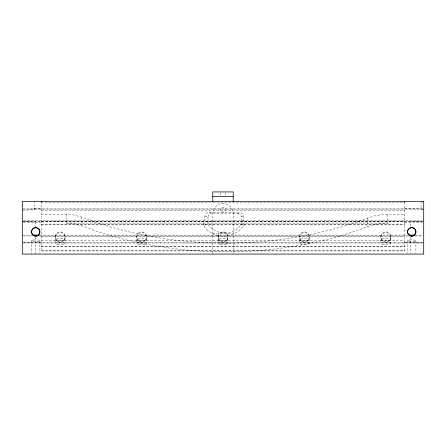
<?xml version="1.0" encoding="UTF-8"?>
<svg xmlns="http://www.w3.org/2000/svg" width="446" height="446" viewBox="0 0 446 446"><rect width="100%" height="100%" fill="white"/><g stroke="black" fill="none" stroke-linecap="round" stroke-linejoin="round"><path stroke-width="0.33" stroke-dasharray="2.23 1.67" d="M203.276 225.035L204.809 216.059L205.645 214.219A4.755 4.65 0 0 1 207.267 212.898L209.258 212.424L240.232 212.536A3.981 3.891 0 0 1 242.228 213.706L243.17 215.752L244.14 225.035L241.799 228.084L238.889 230.783L235.477 233.024A25.004 24.458 0 0 1 223.34 236.107C215.351 236.09 207.345 232.031 203.276 225.035L208.014 224.712A20.811 20.811 0 0 0 241.241 224.712L244.14 225.035M421.085 201.408L421.091 209.079L423.7 209.904M209.258 212.424L211.415 213.634L238.125 213.634L239.318 212.424M241.241 224.712L241.241 216.756L243.17 215.752M41.266 214.392L66.632 214.392A43.669 42.716 0 0 1 73.205 214.877L81.746 217.118A344.814 337.276 0 0 0 114.672 228.135C186.88 248.149 264.612 248.121 336.825 228.146A346.202 338.637 0 0 0 367.476 218.01L373.882 216.02L380.75 214.805A60.138 58.822 0 0 1 387.853 214.398L404.734 214.392M66.632 214.392L66.632 223.067A43.669 42.716 0 0 1 73.205 223.552L81.746 225.793A344.814 337.276 0 0 0 114.672 236.809C186.88 256.824 264.612 256.796 336.825 236.82A346.202 338.637 0 0 0 367.476 226.685L373.882 224.695L380.75 223.479A60.138 58.822 0 0 1 387.853 223.072L387.853 214.392M33.623 239.965L32.095 240.288A4.343 0.903 0 0 0 32.095 241.175L33.623 241.498A4.098 0.853 0 0 0 37.798 241.498L39.326 241.175A4.343 0.903 0 0 0 39.326 240.288L37.798 239.965M409.657 239.965L408.129 240.288A4.343 0.903 0 0 0 408.129 241.175L409.657 241.498A4.098 0.853 0 0 0 413.827 241.498L415.354 241.175A4.343 0.903 0 0 0 415.354 240.288L413.827 239.965M22.3 210.813L34.727 209.079L34.325 208.89L34.749 208.828L34.749 201.408M423.7 220.96L410.621 221.606L410.615 227.12M41.266 202.869L404.734 202.869M34.325 208.89L41.266 208.828M404.734 208.828L421.269 208.89M22.3 208.918L423.7 208.918M23.683 209.079L423.7 209.079M41.266 210.696L404.734 210.696M23.694 220.781L422.306 220.781M41.266 221.227L404.734 221.227M22.3 221.606L422.323 221.606M22.3 221.645L423.7 221.645M23.655 222.203L41.266 222.208M404.734 222.208L422.345 222.203M66.632 223.067L387.853 223.067M41.266 224.109L404.734 224.109M41.266 224.383L404.734 224.383M212.787 233.782L233.213 233.782M22.3 235.103L31.783 235.103M39.911 235.103L407.443 235.103M415.572 235.103L423.7 235.103M23.694 236.001L32.056 236.001M39.025 236.001L408.369 236.001M414.641 236.001L422.306 236.001M41.266 236.67L404.734 236.67M41.266 240.645L404.734 240.645M23.655 242.775L41.266 242.775M404.734 242.775L422.345 242.775M22.3 242.892L423.7 242.892M23.694 242.97L423.7 242.97M41.266 246.186L404.734 246.186M41.266 246.538L404.734 246.538M41.266 250.474L404.734 250.474M23.666 221.116L35.284 221.606L35.29 227.025M204.809 216.059L208.014 217.035A3.401 3.401 0 0 1 211.415 213.634M415.912 240.728L415.912 253.406M410.615 237.183L410.615 253.4M407.566 240.728L407.566 253.406M404.734 202.083L404.734 250.92L41.266 250.92L41.266 202.083M390.702 236.642A4.928 4.822 0 0 1 383.304 240.818A4.928 4.822 0 0 1 383.304 232.466A4.928 4.822 0 0 1 390.702 236.642L390.702 237.428A4.928 4.822 0 0 1 383.304 241.609A4.928 4.822 0 0 1 383.304 233.252A4.928 4.822 0 0 1 390.702 237.428M390.702 239.708A4.928 1.026 0 0 1 383.304 240.595A4.928 1.026 0 0 1 383.304 238.816A4.928 1.026 0 0 1 390.702 239.708L390.702 243.416A4.928 1.026 0 0 1 383.304 244.302A4.928 1.026 0 0 1 383.304 242.529A4.928 1.026 0 0 1 390.702 243.416M380.839 236.642L380.839 237.428M380.839 239.708L380.839 243.416M367.476 217.999L367.476 226.674M309.318 236.642A4.928 4.822 0 0 1 301.92 240.818A4.928 4.822 0 0 1 301.92 232.466A4.928 4.822 0 0 1 309.318 236.642L309.318 237.428A4.928 4.822 0 0 1 301.92 241.609A4.928 4.822 0 0 1 301.92 233.252A4.928 4.822 0 0 1 309.318 237.428M309.318 239.708A4.928 1.026 0 0 1 301.92 240.595A4.928 1.026 0 0 1 301.92 238.816A4.928 1.026 0 0 1 309.318 239.708L309.318 243.416A4.928 1.026 0 0 1 301.92 244.302A4.928 1.026 0 0 1 301.92 242.529A4.928 1.026 0 0 1 309.318 243.416M299.456 236.642L299.456 237.428M299.456 239.708L299.456 243.416M233.213 253.395L233.213 213.645A10.213 10.213 0 0 0 223 203.432A10.213 10.213 0 0 0 212.787 213.645L212.787 253.395M227.928 236.642A4.928 4.822 0 0 1 220.536 240.818A4.928 4.822 0 0 1 220.536 232.466A4.928 4.822 0 0 1 227.928 236.642L227.928 237.428M227.928 239.708A4.928 1.026 0 0 1 220.536 240.595A4.928 1.026 0 0 1 220.536 238.816A4.928 1.026 0 0 1 227.928 239.708L227.928 243.416M225.464 192.605L225.464 196.669M220.536 192.605L220.536 196.669M218.072 236.642L218.072 237.428M218.072 239.708L218.072 243.416M208.014 217.035L208.014 224.712M146.544 236.642A4.928 4.822 0 0 1 139.152 240.818A4.928 4.822 0 0 1 139.152 232.466A4.928 4.822 0 0 1 146.544 236.642L146.544 237.428M146.544 239.708A4.928 1.026 0 0 1 139.152 240.595A4.928 1.026 0 0 1 139.152 238.816A4.928 1.026 0 0 1 146.544 239.708L146.544 243.416M136.682 236.642L136.682 237.428M136.682 239.708L136.682 243.416M81.746 217.118L81.746 225.793M65.161 236.642A4.928 4.822 0 0 1 57.763 240.818A4.928 4.822 0 0 1 57.763 232.466A4.928 4.822 0 0 1 65.161 236.642L65.161 237.428M65.161 239.708A4.928 1.026 0 0 1 57.763 240.595A4.928 1.026 0 0 1 57.763 238.816A4.928 1.026 0 0 1 65.161 239.708L65.161 243.416M55.298 236.642L55.298 237.428M55.298 239.708L55.298 243.416M39.884 240.728L39.884 253.406M35.29 236.609L35.29 254.075M31.538 240.728L31.538 253.406M238.125 213.634A3.116 3.116 0 0 1 241.241 216.756M33.623 240.032A4.098 0.853 0 0 1 37.798 240.032M409.657 240.032A4.098 0.853 0 0 1 413.827 240.032M220.313 244.274A4.928 1.026 0 0 0 227.923 243.471A4.928 1.026 0 0 0 220.759 242.501A4.928 1.026 0 0 0 220.313 244.274M138.929 244.274A4.928 1.026 0 0 0 146.539 243.471A4.928 1.026 0 0 0 139.375 242.501A4.928 1.026 0 0 0 138.929 244.274M57.545 244.274A4.928 1.026 0 0 0 65.155 243.471A4.928 1.026 0 0 0 57.991 242.501A4.928 1.026 0 0 0 57.545 244.274M221.768 211.817A2.464 2.464 0 0 0 225.464 209.681A2.464 2.464 0 0 0 221.768 207.546A2.464 2.464 0 0 0 221.768 211.817M220.313 241.476A4.928 4.822 0 0 0 227.923 237.685A4.928 4.822 0 0 0 220.759 233.135A4.928 4.822 0 0 0 220.313 241.476M138.929 241.476A4.928 4.822 0 0 0 146.539 237.685A4.928 4.822 0 0 0 139.375 233.135A4.928 4.822 0 0 0 138.929 241.476M57.545 241.476A4.928 4.822 0 0 0 65.155 237.685A4.928 4.822 0 0 0 57.991 233.135A4.928 4.822 0 0 0 57.545 241.476"/><path stroke-width="0.67" d="M212.787 196.669L233.213 196.669M32.458 235.103L39.231 235.103M408.798 235.103L414.897 235.103M34.147 236.001L36.934 236.001M409.762 236.001L413.247 236.001M404.734 201.408L404.734 201.821M233.213 201.408L233.213 191.925L212.787 191.925L212.787 201.408M41.266 201.408L41.266 201.821M31.683 230.738C30.261 235.22 37.157 238.075 39.326 233.905A4.343 4.248 0 0 0 39.326 229.735C37.665 226.574 32.469 227.259 31.683 230.738M415.912 231.82L415.772 232.901A3.992 3.797 -48.7 0 1 413.827 235.432C411.898 236.558 409.233 235.845 408.129 233.905A4.343 4.248 0 0 1 408.129 229.735C409.06 228.14 411.039 227.321 412.823 227.789A4.583 4.365 -48.7 0 1 415.354 229.735L415.912 231.82A4.17 4.17 0 0 1 409.657 235.432A4.17 4.17 0 0 1 409.657 228.207A4.17 4.17 0 0 1 415.912 231.82M423.7 201.408L22.3 201.408L22.3 254.075L423.7 254.075L423.7 201.408M33.623 235.432A4.17 4.17 0 0 0 39.884 231.82A4.17 4.17 0 0 0 33.623 228.207A4.17 4.17 0 0 0 33.623 235.432"/></g></svg>
